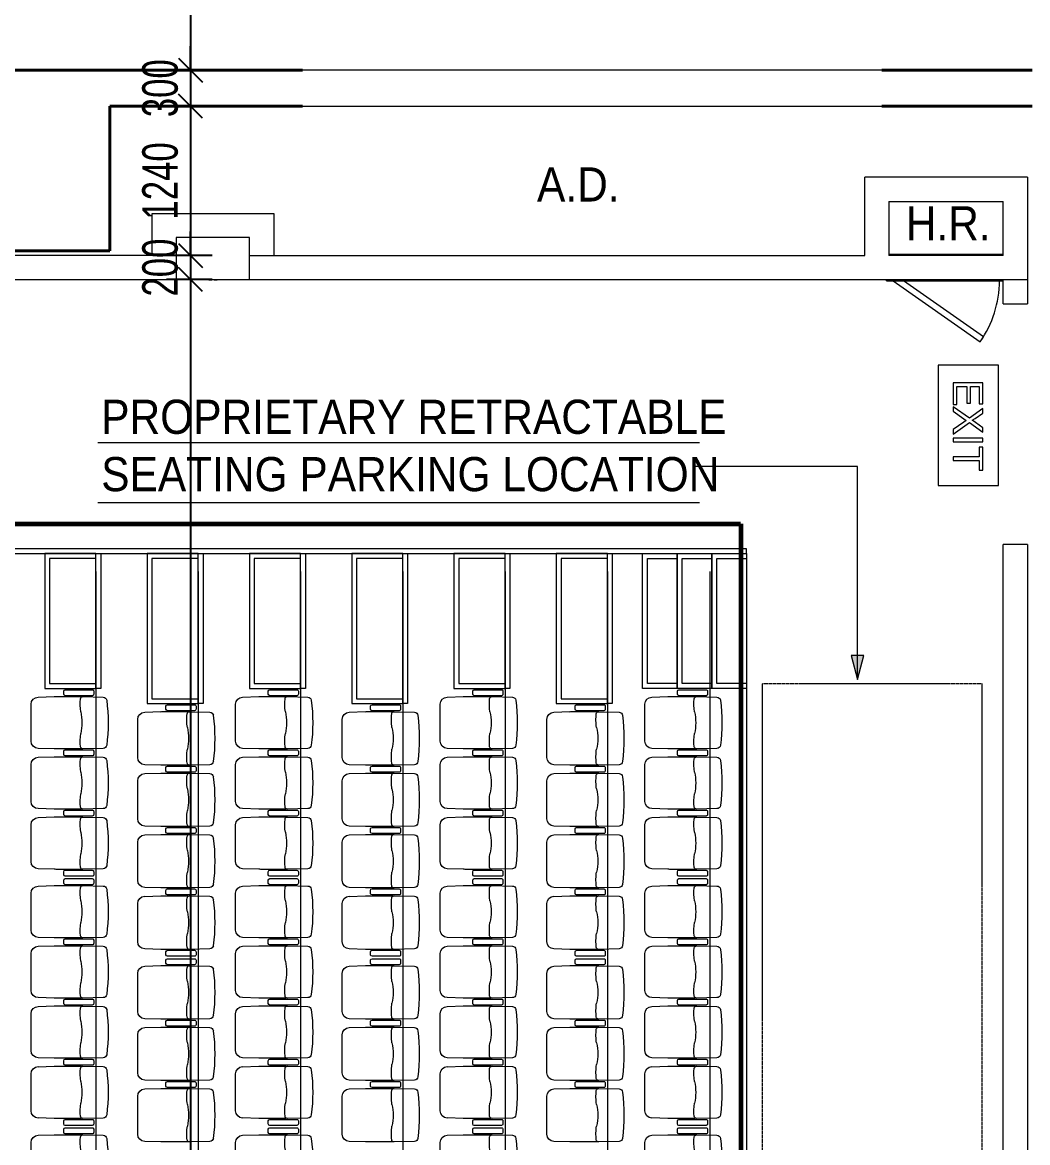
# Model space of a CAD drawing. Header units: millimetres. Extents: x 10569 to 232243, y -25347 to 80743.
# Drawn here: x 66799 to 75151, y 22699 to 32004 of the extents above; entities that cross this region are included whole.
import ezdxf

# ---------------------------------------------------------------- set-up
doc = ezdxf.new("R2010")
doc.units = ezdxf.units.MM
doc.linetypes.add('Dash', pattern=[6, 3, -3])
doc.linetypes.add('Hidden', pattern=[7.14375, 4.7625, -2.38125])
for name, color, linetype, lineweight in [('A-ANNO-DIMS', 211, 'Continuous', 5), ('A-DETL', 90, 'Continuous', 9), ('A-DETL-HDLN', 90, 'Hidden', 9), ('A-DOOR', 31, 'Continuous', 20), ('A-GENM', 13, 'Continuous', 20), ('A-WALL', 113, 'Continuous', 20), ('G-ANNO-TEXT', 231, 'Continuous', 5), ('I-FURN', 30, 'Continuous', 20), ('P001', 131, 'Continuous', 9), ('P003', 231, 'Continuous', 9), ('P004', 41, 'Continuous', 9), ('P007', 191, 'Continuous', 9), ('P907', 195, 'Continuous', 9), ('P911', 155, 'Continuous', 9), ('P912', 205, 'Continuous', 9), ('S-COLS', 52, 'Continuous', 20), ('SEATING OPTION A PLAN_20181105_dwg _2_', 8, 'Continuous', 9)]:
    doc.layers.add(name, color=color, linetype=linetype, lineweight=lineweight)
doc.styles.add('Arial_2', font='arial.ttf', dxfattribs={"width": 0.7, "height": 295.05988})
doc.styles.add('Swis721 BT_6', font='swiss.ttf', dxfattribs={"width": 0.89, "height": 283.821263})
doc.dimstyles.new('Linear_-_1_5mm_Arial', dxfattribs={"dimscale": 304.8, "dimtxt": 300, "dimasz": 0.656168, "dimexe": 0.656168, "dimexo": 0.0625, "dimgap": 0.328084, "dimtad": 1, "dimdec": 0, "dimzin": 0, "dimdsep": 46, "dimtxsty": 'Arial_2', "dimblk1": 'OBLIQUE', "dimblk2": 'OBLIQUE', "dimsah": 1, "dimcen": 0.09, "dimadec": 0, "dimazin": 0, "dimtfac": 1, "dimtdec": 4, "dimtix": 1, "dimtmove": 0, "dimatfit": 3, "dimfxl": 0.656168, "dimfxlon": 1, "dimtvp": 1, "dimtolj": 1, "dimtzin": 0, "dimarcsym": 2})

# ---------------------------------------------------------------- blocks, each defined once
blk = doc.blocks.new('SEATING OPTION A PLAN_20181105_dwg_Hr_ch_CS-01_hiji-19088041-TENDER DRAFT G_F')
at = {"layer": 'P003', "color": 253}
for p, q in [((-268, 13), (-268, -13)), ((-30, 25), (-256, 25)), ((-18, -13), (-18, 13)), ((-256, -25), (-30, -25))]:
    blk.add_line(p, q, dxfattribs=at)
for centre, start, end in [((-256, 13), 90, 180), ((-30, 13), 360, 90), ((-256, -13), 180, 270), ((-30, -13), 270, 0)]:
    blk.add_arc(centre, 12, start, end, dxfattribs=at)
blk = doc.blocks.new('SEATING OPTION A PLAN_20181105_dwg_Hr_ch_CS-01_500-19088042-TENDER DRAFT G_F')
at = {"layer": 'P001', "color": 253}
for p, q in [((-347.2, 217.3), (-480.8, 213.2)), ((-128.9, 217.5), (-330.8, 217.5)), ((60.3, 213.5), (-108.3, 217.1)), ((-539, 153.3), (-539, -153.3)), ((-480.8, -213.2), (-347.2, -217.3)), ((-330.8, -217.5), (-128.9, -217.5)), ((-108.3, -217.1), (60.3, -213.5))]:
    blk.add_line(p, q, dxfattribs=at)
for centre, radius, start, end in [((-479, 153.3), 60, 91.71836, 180), ((-330.8, -332.5), 550, 90, 91.71836), ((277.8, 153.8), 408.9, 173.59687, 188.96921), ((-128.9, 177.5), 40, 71.95005, 90), ((-108.7, 197.1), 20, 88.7726, 173.59687), ((59.7, 183.5), 30, 7.05488, 88.7726), ((-1423, 0), 1524, 352.94512, 7.05488), ((-526.1, 0), 410, 347.31962, 12.68038), ((277.8, -153.8), 408.9, 171.03079, 186.40313), ((-479, -153.3), 60, 180, 268.28164), ((-330.8, 332.5), 550, 268.28164, 270), ((-128.9, -177.5), 40, 270, 288.04995), ((-108.7, -197.1), 20, 186.40313, 271.2274), ((59.7, -183.5), 30, 271.2274, 352.94512)]:
    blk.add_arc(centre, radius, start, end, dxfattribs=at)
blk = doc.blocks.new('SEATING OPTION A PLAN_20181105_dwg_B$3A57D8191-19088043-TENDER DRAFT G_F')
at = {"layer": 'P001', "color": 253}
for p, q in [((-311.2, 222.3), (-444.8, 218.2)), ((-92.9, 222.5), (-294.8, 222.5)), ((96.3, 218.5), (-72.3, 222.1)), ((-503, 158.3), (-503, -158.3)), ((-444.8, -218.2), (-311.2, -222.3)), ((-294.8, -222.5), (-92.9, -222.5)), ((-72.3, -222.1), (96.3, -218.5))]:
    blk.add_line(p, q, dxfattribs=at)
for centre, radius, start, end in [((-443, 158.3), 60, 91.71836, 180), ((-294.8, -327.5), 550, 90, 91.71836), ((351.8, 156.7), 447, 173.87577, 188.57816), ((-92.9, 182.5), 40, 71.95005, 90), ((-72.7, 202.1), 20, 88.7726, 173.59687), ((95.7, 188.5), 30, 7.05488, 88.7726), ((-1469.2, 0), 1606.2, 353.12822, 6.87178), ((-490.1, 0), 410, 347.31962, 12.68038), ((351.8, -156.7), 447, 171.42184, 186.12423), ((-443, -158.3), 60, 180, 268.28164), ((-294.8, 327.5), 550, 268.28164, 270), ((-92.9, -182.5), 40, 270, 288.04995), ((-72.7, -202.1), 20, 186.40313, 271.2274), ((95.7, -188.5), 30, 271.2274, 352.94512)]:
    blk.add_arc(centre, radius, start, end, dxfattribs=at)
blk = doc.blocks.new('SEATING OPTION A PLAN_20181105_dwg _2_-19088040-TENDER DRAFT G_F')
at = {"layer": 'P004', "color": 253, "flags": 128}
for points in [[(8218.4, 36759.4), (7793.4, 36759.4), (7793.4, 35639.4), (8218.4, 35639.4)], [(9068.4, 36759.4), (8643.4, 36759.4), (8643.4, 35514.4), (9068.4, 35514.4)], [(9918.4, 36759.4), (9493.4, 36759.4), (9493.4, 35639.4), (9918.4, 35639.4)], [(10768.4, 36759.4), (10343.4, 36759.4), (10343.4, 35514.4), (10768.4, 35514.4)], [(11618.4, 36759.4), (11193.4, 36759.4), (11193.4, 35639.4), (11618.4, 35639.4)], [(12468.4, 36759.4), (12043.4, 36759.4), (12043.4, 35514.4), (12468.4, 35514.4)], [(13048.4, 35639.4), (12760.4, 35639.4), (12760.4, 36759.4), (13048.4, 36759.4)], [(13336.4, 35639.4), (13048.4, 35639.4), (13048.4, 36759.4), (13336.4, 36759.4)], [(13624.4, 35639.4), (13336.4, 35639.4), (13336.4, 36759.4), (13624.4, 36759.4)]]:
    blk.add_lwpolyline(points, close=True, dxfattribs=at)
at = {"layer": 'P007', "color": 253}
blk.add_line((-1131.6, 36759.4), (13624.4, 36759.4), dxfattribs=at)
at = {"layer": 'P007', "color": 253, "flags": 128}
blk.add_lwpolyline([(13624.4, 36612.4), (13624.4, 20882.4), (-1131.6, 20882.4), (-1131.6, 36612.4)], dxfattribs=at)
at = {"layer": 'P907', "color": 253}
for p, q in [((8218.4, 36612.4), (8218.4, 20882.4)), ((9068.4, 36612.4), (9068.4, 20882.4)), ((9918.4, 36612.4), (9918.4, 20882.4)), ((10768.4, 36612.4), (10768.4, 20882.4)), ((11618.4, 36612.4), (11618.4, 20882.4)), ((12468.4, 36612.4), (12468.4, 20882.4)), ((13318.4, 36612.4), (13318.4, 20882.4))]:
    blk.add_line(p, q, dxfattribs=at)
at = {"layer": 'P911', "color": 253, "flags": 128}
for points in [[(8218.4, 36759.4), (8258.4, 36759.4), (8258.4, 35639.4), (8218.4, 35639.4)], [(9068.4, 36759.4), (9108.4, 36759.4), (9108.4, 35514.4), (9068.4, 35514.4)], [(9918.4, 36759.4), (9958.4, 36759.4), (9958.4, 35639.4), (9918.4, 35639.4)], [(10768.4, 36759.4), (10808.4, 36759.4), (10808.4, 35514.4), (10768.4, 35514.4)], [(11618.4, 36759.4), (11658.4, 36759.4), (11658.4, 35639.4), (11618.4, 35639.4)], [(12468.4, 36759.4), (12508.4, 36759.4), (12508.4, 35514.4), (12468.4, 35514.4)], [(8218.4, 36719.4), (7833.4, 36719.4), (7833.4, 35679.4), (8218.4, 35679.4)], [(9068.4, 36719.4), (8683.4, 36719.4), (8683.4, 35554.4), (9068.4, 35554.4)], [(9918.4, 36719.4), (9533.4, 36719.4), (9533.4, 35679.4), (9918.4, 35679.4)], [(10768.4, 36719.4), (10383.4, 36719.4), (10383.4, 35554.4), (10768.4, 35554.4)], [(11618.4, 36719.4), (11233.4, 36719.4), (11233.4, 35679.4), (11618.4, 35679.4)], [(12468.4, 36719.4), (12083.4, 36719.4), (12083.4, 35554.4), (12468.4, 35554.4)], [(13048.4, 35679.4), (12800.4, 35679.4), (12800.4, 36719.4), (13048.4, 36719.4)], [(13336.4, 35679.4), (13088.4, 35679.4), (13088.4, 36719.4), (13336.4, 36719.4)], [(13624.4, 35679.4), (13376.4, 35679.4), (13376.4, 36719.4), (13624.4, 36719.4)]]:
    blk.add_lwpolyline(points, close=True, dxfattribs=at)
at = {"layer": 'P912', "color": 253, "flags": 128}
blk.add_lwpolyline([(-1131.6, 36759.4), (13624.4, 36759.4), (13624.4, 36799.4), (-1131.6, 36799.4)], close=True, dxfattribs=at)
at = {"extrusion": (0, 0, -1), "zscale": -1, "rotation": 180}
for name, p in [('SEATING OPTION A PLAN_20181105_dwg_Hr_ch_CS-01_500-19088042-TENDER DRAFT G_F', (-8218.4, 35354.4)), ('SEATING OPTION A PLAN_20181105_dwg_Hr_ch_CS-01_hiji-19088041-TENDER DRAFT G_F', (-8218.4, 35604.4)), ('SEATING OPTION A PLAN_20181105_dwg_Hr_ch_CS-01_500-19088042-TENDER DRAFT G_F', (-9918.4, 35354.4)), ('SEATING OPTION A PLAN_20181105_dwg_Hr_ch_CS-01_hiji-19088041-TENDER DRAFT G_F', (-9918.4, 35604.4)), ('SEATING OPTION A PLAN_20181105_dwg_Hr_ch_CS-01_500-19088042-TENDER DRAFT G_F', (-11618.4, 35354.4)), ('SEATING OPTION A PLAN_20181105_dwg_Hr_ch_CS-01_hiji-19088041-TENDER DRAFT G_F', (-11618.4, 35604.4)), ('SEATING OPTION A PLAN_20181105_dwg_Hr_ch_CS-01_500-19088042-TENDER DRAFT G_F', (-13318.4, 35354.4)), ('SEATING OPTION A PLAN_20181105_dwg_Hr_ch_CS-01_hiji-19088041-TENDER DRAFT G_F', (-13318.4, 35604.4)), ('SEATING OPTION A PLAN_20181105_dwg_Hr_ch_CS-01_hiji-19088041-TENDER DRAFT G_F', (-9068.4, 35479.4)), ('SEATING OPTION A PLAN_20181105_dwg_Hr_ch_CS-01_hiji-19088041-TENDER DRAFT G_F', (-10768.4, 35479.4)), ('SEATING OPTION A PLAN_20181105_dwg_Hr_ch_CS-01_hiji-19088041-TENDER DRAFT G_F', (-12468.4, 35479.4)), ('SEATING OPTION A PLAN_20181105_dwg_B$3A57D8191-19088043-TENDER DRAFT G_F', (-9068.4, 35224.4)), ('SEATING OPTION A PLAN_20181105_dwg_B$3A57D8191-19088043-TENDER DRAFT G_F', (-10768.4, 35224.4)), ('SEATING OPTION A PLAN_20181105_dwg_B$3A57D8191-19088043-TENDER DRAFT G_F', (-12468.4, 35224.4)), ('SEATING OPTION A PLAN_20181105_dwg_Hr_ch_CS-01_hiji-19088041-TENDER DRAFT G_F', (-8218.4, 35104.4)), ('SEATING OPTION A PLAN_20181105_dwg_Hr_ch_CS-01_hiji-19088041-TENDER DRAFT G_F', (-9918.4, 35104.4)), ('SEATING OPTION A PLAN_20181105_dwg_Hr_ch_CS-01_hiji-19088041-TENDER DRAFT G_F', (-11618.4, 35104.4)), ('SEATING OPTION A PLAN_20181105_dwg_Hr_ch_CS-01_hiji-19088041-TENDER DRAFT G_F', (-13318.4, 35104.4)), ('SEATING OPTION A PLAN_20181105_dwg_Hr_ch_CS-01_500-19088042-TENDER DRAFT G_F', (-8218.4, 34854.4)), ('SEATING OPTION A PLAN_20181105_dwg_Hr_ch_CS-01_hiji-19088041-TENDER DRAFT G_F', (-9068.4, 34969.4)), ('SEATING OPTION A PLAN_20181105_dwg_Hr_ch_CS-01_500-19088042-TENDER DRAFT G_F', (-9918.4, 34854.4)), ('SEATING OPTION A PLAN_20181105_dwg_Hr_ch_CS-01_hiji-19088041-TENDER DRAFT G_F', (-10768.4, 34969.4)), ('SEATING OPTION A PLAN_20181105_dwg_Hr_ch_CS-01_500-19088042-TENDER DRAFT G_F', (-11618.4, 34854.4)), ('SEATING OPTION A PLAN_20181105_dwg_Hr_ch_CS-01_hiji-19088041-TENDER DRAFT G_F', (-12468.4, 34969.4)), ('SEATING OPTION A PLAN_20181105_dwg_Hr_ch_CS-01_500-19088042-TENDER DRAFT G_F', (-13318.4, 34854.4)), ('SEATING OPTION A PLAN_20181105_dwg_B$3A57D8191-19088043-TENDER DRAFT G_F', (-9068.4, 34714.4)), ('SEATING OPTION A PLAN_20181105_dwg_B$3A57D8191-19088043-TENDER DRAFT G_F', (-10768.4, 34714.4)), ('SEATING OPTION A PLAN_20181105_dwg_B$3A57D8191-19088043-TENDER DRAFT G_F', (-12468.4, 34714.4)), ('SEATING OPTION A PLAN_20181105_dwg_Hr_ch_CS-01_hiji-19088041-TENDER DRAFT G_F', (-8218.4, 34604.4)), ('SEATING OPTION A PLAN_20181105_dwg_Hr_ch_CS-01_hiji-19088041-TENDER DRAFT G_F', (-9918.4, 34604.4)), ('SEATING OPTION A PLAN_20181105_dwg_Hr_ch_CS-01_hiji-19088041-TENDER DRAFT G_F', (-11618.4, 34604.4)), ('SEATING OPTION A PLAN_20181105_dwg_Hr_ch_CS-01_hiji-19088041-TENDER DRAFT G_F', (-13318.4, 34604.4)), ('SEATING OPTION A PLAN_20181105_dwg_Hr_ch_CS-01_500-19088042-TENDER DRAFT G_F', (-8218.4, 34354.4)), ('SEATING OPTION A PLAN_20181105_dwg_Hr_ch_CS-01_500-19088042-TENDER DRAFT G_F', (-9918.4, 34354.4)), ('SEATING OPTION A PLAN_20181105_dwg_Hr_ch_CS-01_500-19088042-TENDER DRAFT G_F', (-11618.4, 34354.4)), ('SEATING OPTION A PLAN_20181105_dwg_Hr_ch_CS-01_500-19088042-TENDER DRAFT G_F', (-13318.4, 34354.4)), ('SEATING OPTION A PLAN_20181105_dwg_Hr_ch_CS-01_hiji-19088041-TENDER DRAFT G_F', (-9068.4, 34459.4)), ('SEATING OPTION A PLAN_20181105_dwg_Hr_ch_CS-01_hiji-19088041-TENDER DRAFT G_F', (-10768.4, 34459.4)), ('SEATING OPTION A PLAN_20181105_dwg_Hr_ch_CS-01_hiji-19088041-TENDER DRAFT G_F', (-12468.4, 34459.4)), ('SEATING OPTION A PLAN_20181105_dwg_B$3A57D8191-19088043-TENDER DRAFT G_F', (-9068.4, 34204.4)), ('SEATING OPTION A PLAN_20181105_dwg_B$3A57D8191-19088043-TENDER DRAFT G_F', (-10768.4, 34204.4)), ('SEATING OPTION A PLAN_20181105_dwg_B$3A57D8191-19088043-TENDER DRAFT G_F', (-12468.4, 34204.4)), ('SEATING OPTION A PLAN_20181105_dwg_Hr_ch_CS-01_hiji-19088041-TENDER DRAFT G_F', (-8218.4, 34104.4)), ('SEATING OPTION A PLAN_20181105_dwg_Hr_ch_CS-01_hiji-19088041-TENDER DRAFT G_F', (-8218.4, 34034.4)), ('SEATING OPTION A PLAN_20181105_dwg_Hr_ch_CS-01_hiji-19088041-TENDER DRAFT G_F', (-9918.4, 34104.4)), ('SEATING OPTION A PLAN_20181105_dwg_Hr_ch_CS-01_hiji-19088041-TENDER DRAFT G_F', (-9918.4, 34034.4)), ('SEATING OPTION A PLAN_20181105_dwg_Hr_ch_CS-01_hiji-19088041-TENDER DRAFT G_F', (-11618.4, 34104.4)), ('SEATING OPTION A PLAN_20181105_dwg_Hr_ch_CS-01_hiji-19088041-TENDER DRAFT G_F', (-11618.4, 34034.4)), ('SEATING OPTION A PLAN_20181105_dwg_Hr_ch_CS-01_hiji-19088041-TENDER DRAFT G_F', (-13318.4, 34104.4)), ('SEATING OPTION A PLAN_20181105_dwg_Hr_ch_CS-01_hiji-19088041-TENDER DRAFT G_F', (-13318.4, 34034.4)), ('SEATING OPTION A PLAN_20181105_dwg_Hr_ch_CS-01_500-19088042-TENDER DRAFT G_F', (-8218.4, 33784.4)), ('SEATING OPTION A PLAN_20181105_dwg_Hr_ch_CS-01_hiji-19088041-TENDER DRAFT G_F', (-9068.4, 33949.4)), ('SEATING OPTION A PLAN_20181105_dwg_Hr_ch_CS-01_500-19088042-TENDER DRAFT G_F', (-9918.4, 33784.4)), ('SEATING OPTION A PLAN_20181105_dwg_Hr_ch_CS-01_hiji-19088041-TENDER DRAFT G_F', (-10768.4, 33949.4)), ('SEATING OPTION A PLAN_20181105_dwg_Hr_ch_CS-01_500-19088042-TENDER DRAFT G_F', (-11618.4, 33784.4)), ('SEATING OPTION A PLAN_20181105_dwg_Hr_ch_CS-01_hiji-19088041-TENDER DRAFT G_F', (-12468.4, 33949.4)), ('SEATING OPTION A PLAN_20181105_dwg_Hr_ch_CS-01_500-19088042-TENDER DRAFT G_F', (-13318.4, 33784.4)), ('SEATING OPTION A PLAN_20181105_dwg_B$3A57D8191-19088043-TENDER DRAFT G_F', (-9068.4, 33694.4)), ('SEATING OPTION A PLAN_20181105_dwg_B$3A57D8191-19088043-TENDER DRAFT G_F', (-10768.4, 33694.4)), ('SEATING OPTION A PLAN_20181105_dwg_B$3A57D8191-19088043-TENDER DRAFT G_F', (-12468.4, 33694.4)), ('SEATING OPTION A PLAN_20181105_dwg_Hr_ch_CS-01_500-19088042-TENDER DRAFT G_F', (-8218.4, 33284.4)), ('SEATING OPTION A PLAN_20181105_dwg_Hr_ch_CS-01_hiji-19088041-TENDER DRAFT G_F', (-8218.4, 33534.4)), ('SEATING OPTION A PLAN_20181105_dwg_Hr_ch_CS-01_500-19088042-TENDER DRAFT G_F', (-9918.4, 33284.4)), ('SEATING OPTION A PLAN_20181105_dwg_Hr_ch_CS-01_hiji-19088041-TENDER DRAFT G_F', (-9918.4, 33534.4)), ('SEATING OPTION A PLAN_20181105_dwg_Hr_ch_CS-01_500-19088042-TENDER DRAFT G_F', (-11618.4, 33284.4)), ('SEATING OPTION A PLAN_20181105_dwg_Hr_ch_CS-01_hiji-19088041-TENDER DRAFT G_F', (-11618.4, 33534.4)), ('SEATING OPTION A PLAN_20181105_dwg_Hr_ch_CS-01_500-19088042-TENDER DRAFT G_F', (-13318.4, 33284.4)), ('SEATING OPTION A PLAN_20181105_dwg_Hr_ch_CS-01_hiji-19088041-TENDER DRAFT G_F', (-13318.4, 33534.4)), ('SEATING OPTION A PLAN_20181105_dwg_Hr_ch_CS-01_hiji-19088041-TENDER DRAFT G_F', (-9068.4, 33439.4)), ('SEATING OPTION A PLAN_20181105_dwg_Hr_ch_CS-01_hiji-19088041-TENDER DRAFT G_F', (-10768.4, 33439.4)), ('SEATING OPTION A PLAN_20181105_dwg_Hr_ch_CS-01_hiji-19088041-TENDER DRAFT G_F', (-12468.4, 33439.4)), ('SEATING OPTION A PLAN_20181105_dwg_B$3A57D8191-19088043-TENDER DRAFT G_F', (-9068.4, 33114.4)), ('SEATING OPTION A PLAN_20181105_dwg_Hr_ch_CS-01_hiji-19088041-TENDER DRAFT G_F', (-9068.4, 33369.4)), ('SEATING OPTION A PLAN_20181105_dwg_B$3A57D8191-19088043-TENDER DRAFT G_F', (-10768.4, 33114.4)), ('SEATING OPTION A PLAN_20181105_dwg_Hr_ch_CS-01_hiji-19088041-TENDER DRAFT G_F', (-10768.4, 33369.4)), ('SEATING OPTION A PLAN_20181105_dwg_B$3A57D8191-19088043-TENDER DRAFT G_F', (-12468.4, 33114.4)), ('SEATING OPTION A PLAN_20181105_dwg_Hr_ch_CS-01_hiji-19088041-TENDER DRAFT G_F', (-12468.4, 33369.4)), ('SEATING OPTION A PLAN_20181105_dwg_Hr_ch_CS-01_hiji-19088041-TENDER DRAFT G_F', (-8218.4, 33034.4)), ('SEATING OPTION A PLAN_20181105_dwg_Hr_ch_CS-01_hiji-19088041-TENDER DRAFT G_F', (-9918.4, 33034.4)), ('SEATING OPTION A PLAN_20181105_dwg_Hr_ch_CS-01_hiji-19088041-TENDER DRAFT G_F', (-11618.4, 33034.4)), ('SEATING OPTION A PLAN_20181105_dwg_Hr_ch_CS-01_hiji-19088041-TENDER DRAFT G_F', (-13318.4, 33034.4)), ('SEATING OPTION A PLAN_20181105_dwg_Hr_ch_CS-01_500-19088042-TENDER DRAFT G_F', (-8218.4, 32784.4)), ('SEATING OPTION A PLAN_20181105_dwg_Hr_ch_CS-01_500-19088042-TENDER DRAFT G_F', (-9918.4, 32784.4)), ('SEATING OPTION A PLAN_20181105_dwg_Hr_ch_CS-01_500-19088042-TENDER DRAFT G_F', (-11618.4, 32784.4)), ('SEATING OPTION A PLAN_20181105_dwg_Hr_ch_CS-01_500-19088042-TENDER DRAFT G_F', (-13318.4, 32784.4)), ('SEATING OPTION A PLAN_20181105_dwg_Hr_ch_CS-01_hiji-19088041-TENDER DRAFT G_F', (-9068.4, 32859.4)), ('SEATING OPTION A PLAN_20181105_dwg_Hr_ch_CS-01_hiji-19088041-TENDER DRAFT G_F', (-10768.4, 32859.4)), ('SEATING OPTION A PLAN_20181105_dwg_Hr_ch_CS-01_hiji-19088041-TENDER DRAFT G_F', (-12468.4, 32859.4)), ('SEATING OPTION A PLAN_20181105_dwg_B$3A57D8191-19088043-TENDER DRAFT G_F', (-9068.4, 32604.4)), ('SEATING OPTION A PLAN_20181105_dwg_B$3A57D8191-19088043-TENDER DRAFT G_F', (-10768.4, 32604.4)), ('SEATING OPTION A PLAN_20181105_dwg_B$3A57D8191-19088043-TENDER DRAFT G_F', (-12468.4, 32604.4)), ('SEATING OPTION A PLAN_20181105_dwg_Hr_ch_CS-01_500-19088042-TENDER DRAFT G_F', (-8218.4, 32284.4)), ('SEATING OPTION A PLAN_20181105_dwg_Hr_ch_CS-01_hiji-19088041-TENDER DRAFT G_F', (-8218.4, 32534.4)), ('SEATING OPTION A PLAN_20181105_dwg_Hr_ch_CS-01_500-19088042-TENDER DRAFT G_F', (-9918.4, 32284.4)), ('SEATING OPTION A PLAN_20181105_dwg_Hr_ch_CS-01_hiji-19088041-TENDER DRAFT G_F', (-9918.4, 32534.4)), ('SEATING OPTION A PLAN_20181105_dwg_Hr_ch_CS-01_500-19088042-TENDER DRAFT G_F', (-11618.4, 32284.4)), ('SEATING OPTION A PLAN_20181105_dwg_Hr_ch_CS-01_hiji-19088041-TENDER DRAFT G_F', (-11618.4, 32534.4)), ('SEATING OPTION A PLAN_20181105_dwg_Hr_ch_CS-01_500-19088042-TENDER DRAFT G_F', (-13318.4, 32284.4)), ('SEATING OPTION A PLAN_20181105_dwg_Hr_ch_CS-01_hiji-19088041-TENDER DRAFT G_F', (-13318.4, 32534.4)), ('SEATING OPTION A PLAN_20181105_dwg_B$3A57D8191-19088043-TENDER DRAFT G_F', (-9068.4, 32094.4)), ('SEATING OPTION A PLAN_20181105_dwg_Hr_ch_CS-01_hiji-19088041-TENDER DRAFT G_F', (-9068.4, 32349.4)), ('SEATING OPTION A PLAN_20181105_dwg_B$3A57D8191-19088043-TENDER DRAFT G_F', (-10768.4, 32094.4)), ('SEATING OPTION A PLAN_20181105_dwg_Hr_ch_CS-01_hiji-19088041-TENDER DRAFT G_F', (-10768.4, 32349.4)), ('SEATING OPTION A PLAN_20181105_dwg_B$3A57D8191-19088043-TENDER DRAFT G_F', (-12468.4, 32094.4)), ('SEATING OPTION A PLAN_20181105_dwg_Hr_ch_CS-01_hiji-19088041-TENDER DRAFT G_F', (-12468.4, 32349.4)), ('SEATING OPTION A PLAN_20181105_dwg_Hr_ch_CS-01_hiji-19088041-TENDER DRAFT G_F', (-8218.4, 32034.4)), ('SEATING OPTION A PLAN_20181105_dwg_Hr_ch_CS-01_hiji-19088041-TENDER DRAFT G_F', (-9918.4, 32034.4)), ('SEATING OPTION A PLAN_20181105_dwg_Hr_ch_CS-01_hiji-19088041-TENDER DRAFT G_F', (-11618.4, 32034.4)), ('SEATING OPTION A PLAN_20181105_dwg_Hr_ch_CS-01_hiji-19088041-TENDER DRAFT G_F', (-13318.4, 32034.4)), ('SEATING OPTION A PLAN_20181105_dwg_Hr_ch_CS-01_500-19088042-TENDER DRAFT G_F', (-8218.4, 31714.4)), ('SEATING OPTION A PLAN_20181105_dwg_Hr_ch_CS-01_hiji-19088041-TENDER DRAFT G_F', (-8218.4, 31964.4)), ('SEATING OPTION A PLAN_20181105_dwg_Hr_ch_CS-01_500-19088042-TENDER DRAFT G_F', (-9918.4, 31714.4)), ('SEATING OPTION A PLAN_20181105_dwg_Hr_ch_CS-01_hiji-19088041-TENDER DRAFT G_F', (-9918.4, 31964.4)), ('SEATING OPTION A PLAN_20181105_dwg_Hr_ch_CS-01_500-19088042-TENDER DRAFT G_F', (-11618.4, 31714.4)), ('SEATING OPTION A PLAN_20181105_dwg_Hr_ch_CS-01_hiji-19088041-TENDER DRAFT G_F', (-11618.4, 31964.4)), ('SEATING OPTION A PLAN_20181105_dwg_Hr_ch_CS-01_500-19088042-TENDER DRAFT G_F', (-13318.4, 31714.4)), ('SEATING OPTION A PLAN_20181105_dwg_Hr_ch_CS-01_hiji-19088041-TENDER DRAFT G_F', (-13318.4, 31964.4))]:
    blk.add_blockref(name, p, dxfattribs=at)
blk = doc.blocks.new('DLN-Access Panel__AP13_ - _AP13_ 900 x 1100 _WH_-16310694-TENDER DRAFT G_F')
at = {"layer": 'A-DOOR', "lineweight": 15}
for p, q in [((480, 110), (-470, 110)), ((-490, -110), (-490, -100)), ((-490, -110), (480, -110)), ((-435.7, -110), (287.2, -616.2)), ((315.9, -575.3), (-348.5, -110)), ((287.2, -616.2), (315.9, -575.3))]:
    blk.add_line(p, q, dxfattribs=at)
blk.add_arc((-450, -100), 900, 325, 359.35956, dxfattribs=at)
blk = doc.blocks.new('DLN_EXIT Sign Board - DLN_EXIT Sign Board-5973881-TENDER DRAFT G_F')
at = {"layer": 'A-GENM'}
for p, q in [((500, 250), (-500, 250)), ((-500, 250), (-500, -250)), ((500, -250), (500, 250)), ((-176.9, 121.2), (-353.8, 121.2)), ((-353.8, 121.2), (-353.8, -125)), ((-176.9, 90.4), (-176.9, 121.2)), ((-101.6, 121.2), (-138.5, 121.2)), ((-138.5, 121.2), (-59, 9.1)), ((-56.8, 58.1), (-101.6, 121.2)), ((20.3, 121.2), (-24, 58.5)), ((-21.8, 8.8), (57.7, 121.2)), ((57.7, 121.2), (20.3, 121.2)), ((138.5, 121.2), (107.7, 121.2)), ((107.7, 121.2), (107.7, -125)), ((138.5, -125), (138.5, 121.2)), ((373.1, 121.2), (180.8, 121.2)), ((180.8, 121.2), (180.8, 90.4)), ((373.1, 90.4), (373.1, 121.2)), ((-323.1, 17.3), (-323.1, 90.4)), ((-323.1, 90.4), (-176.9, 90.4)), ((-184.6, 17.3), (-323.1, 17.3)), ((-184.6, -13.5), (-184.6, 17.3)), ((-59, 9.1), (-153.8, -125)), ((-41.7, 33.5), (-56.8, 58.1)), ((-24, 58.5), (-41.7, 33.5)), ((73.1, -125), (-21.8, 8.8)), ((180.8, 90.4), (261.5, 90.4)), ((261.5, 90.4), (261.5, -125)), ((292.3, -125), (292.3, 90.4)), ((292.3, 90.4), (373.1, 90.4)), ((-323.1, -94.2), (-323.1, -13.5)), ((-323.1, -13.5), (-184.6, -13.5)), ((-116.4, -125), (-54.7, -37.6)), ((-54.7, -37.6), (-40.2, -17.3)), ((-40.2, -17.3), (-27, -35.8)), ((-27, -35.8), (36.2, -125)), ((-353.8, -125), (-173.1, -125)), ((-173.1, -94.2), (-323.1, -94.2)), ((-173.1, -125), (-173.1, -94.2)), ((-153.8, -125), (-116.4, -125)), ((36.2, -125), (73.1, -125)), ((107.7, -125), (138.5, -125)), ((261.5, -125), (292.3, -125)), ((-500, -250), (500, -250))]:
    blk.add_line(p, q, dxfattribs=at)
blk = doc.blocks.new('DLN_Production Lighting PLB - DLN_Production Lighting PLB-11812519-TENDER DRAFT G_F')
at = {"layer": 'I-FURN', "lineweight": 9}
for p, q in [((305, 350), (-305, 350)), ((-305, 350), (-305, 0)), ((-35, 355), (-10, 355)), ((-35, 350), (-35, 355)), ((-10, 355), (-10, 350)), ((10, 355), (35, 355)), ((10, 355), (10, 350)), ((35, 350), (35, 355)), ((305, 0), (305, 350)), ((-305, 0), (305, 0))]:
    blk.add_line(p, q, dxfattribs=at)
blk = doc.blocks.new('_Oblique')
at = {"color": 0, "linetype": 'ByBlock', "lineweight": -2}
blk.add_line((-0.5, -0.5), (0.5, 0.5), dxfattribs=at)
blk = doc.blocks.new('DIMBLOCK175-TENDER DRAFT G_F')
at = {"layer": 'A-ANNO-DIMS', "color": 0, "lineweight": -2, "transparency": 16777216}
for p, q in [((68375.8, 37307.5), (67994.9, 37307.5)), ((68194.9, 37307.5), (68194.9, 31607.5)), ((68375.8, 31607.5), (67994.9, 31607.5))]:
    blk.add_line(p, q, dxfattribs=at)
at = {"layer": 'Defpoints', "color": 0, "transparency": 16777216}
for p in [(68394.9, 37307.5), (68194.9, 31607.5), (68394.9, 31607.5)]:
    blk.add_point(p, dxfattribs=at)
at = {"layer": 'A-ANNO-DIMS', "color": 0, "lineweight": -2, "transparency": 16777216, "xscale": 200, "yscale": 200, "zscale": 200}
for p, rotation in [((68194.9, 37307.5), 90), ((68194.9, 31607.5), 270)]:
    blk.add_blockref('_Oblique', p, dxfattribs=dict(at, rotation=rotation))
at = {"layer": 'A-ANNO-DIMS', "color": 0, "transparency": 16777216, "insert": (67944.2, 34457.5), "char_height": 295.06, "width": 753.231, "attachment_point": 5, "rotation": 90, "style": 'Arial_2'}
blk.add_mtext('\\A1;5700', dxfattribs=at)
blk = doc.blocks.new('DIMBLOCK176-TENDER DRAFT G_F')
at = {"layer": 'A-ANNO-DIMS', "color": 0, "lineweight": -2, "transparency": 16777216}
for p, q in [((68194.9, 31607.5), (68194.9, 31807.5)), ((68375.8, 31607.5), (67994.9, 31607.5)), ((68194.9, 31607.5), (68194.9, 31307.5)), ((68375.8, 31307.5), (67994.9, 31307.5)), ((68194.9, 31307.5), (68194.9, 31107.5))]:
    blk.add_line(p, q, dxfattribs=at)
at = {"layer": 'Defpoints', "color": 0, "transparency": 16777216}
for p in [(68394.9, 31607.5), (68194.9, 31307.5), (68394.9, 31307.5)]:
    blk.add_point(p, dxfattribs=at)
at = {"layer": 'A-ANNO-DIMS', "color": 0, "lineweight": -2, "transparency": 16777216, "xscale": 200, "yscale": 200, "zscale": 200}
for p, rotation in [((68194.9, 31607.5), 270), ((68194.9, 31307.5), 90)]:
    blk.add_blockref('_Oblique', p, dxfattribs=dict(at, rotation=rotation))
at = {"layer": 'A-ANNO-DIMS', "color": 0, "transparency": 16777216, "insert": (67944.1, 31457.5), "char_height": 295.06, "width": 564.923, "attachment_point": 5, "rotation": 90, "style": 'Arial_2'}
blk.add_mtext('\\A1;300', dxfattribs=at)
blk = doc.blocks.new('DIMBLOCK177-TENDER DRAFT G_F')
at = {"layer": 'A-ANNO-DIMS', "color": 0, "lineweight": -2, "transparency": 16777216}
for p, q in [((68375.8, 31307.5), (67994.9, 31307.5)), ((68194.9, 31307.5), (68194.9, 30067.5)), ((68375.8, 30067.5), (67994.9, 30067.5))]:
    blk.add_line(p, q, dxfattribs=at)
at = {"layer": 'Defpoints', "color": 0, "transparency": 16777216}
for p in [(68394.9, 31307.5), (68194.9, 30067.5), (68394.9, 30067.5)]:
    blk.add_point(p, dxfattribs=at)
at = {"layer": 'A-ANNO-DIMS', "color": 0, "lineweight": -2, "transparency": 16777216, "xscale": 200, "yscale": 200, "zscale": 200}
for p, rotation in [((68194.9, 31307.5), 90), ((68194.9, 30067.5), 270)]:
    blk.add_blockref('_Oblique', p, dxfattribs=dict(at, rotation=rotation))
at = {"layer": 'A-ANNO-DIMS', "color": 0, "transparency": 16777216, "insert": (67944.2, 30687.5), "char_height": 295.06, "width": 753.231, "attachment_point": 5, "rotation": 90, "style": 'Arial_2'}
blk.add_mtext('\\A1;1240', dxfattribs=at)
blk = doc.blocks.new('DIMBLOCK178-TENDER DRAFT G_F')
at = {"layer": 'A-ANNO-DIMS', "color": 0, "lineweight": -2, "transparency": 16777216}
for p, q in [((68194.9, 30067.5), (68194.9, 30267.5)), ((68375.8, 30067.5), (67994.9, 30067.5)), ((68194.9, 30067.5), (68194.9, 29867.5)), ((68375.8, 29867.5), (67994.9, 29867.5)), ((68194.9, 29867.5), (68194.9, 29667.5))]:
    blk.add_line(p, q, dxfattribs=at)
at = {"layer": 'Defpoints', "color": 0, "transparency": 16777216}
for p in [(68394.9, 30067.5), (68194.9, 29867.5), (68394.9, 29867.5)]:
    blk.add_point(p, dxfattribs=at)
at = {"layer": 'A-ANNO-DIMS', "color": 0, "lineweight": -2, "transparency": 16777216, "xscale": 200, "yscale": 200, "zscale": 200}
for p, rotation in [((68194.9, 30067.5), 270), ((68194.9, 29867.5), 90)]:
    blk.add_blockref('_Oblique', p, dxfattribs=dict(at, rotation=rotation))
at = {"layer": 'A-ANNO-DIMS', "color": 0, "transparency": 16777216, "insert": (67944.2, 29967.5), "char_height": 295.06, "width": 564.923, "attachment_point": 5, "rotation": 90, "style": 'Arial_2'}
blk.add_mtext('\\A1;200', dxfattribs=at)
blk = doc.blocks.new('DIMBLOCK179-TENDER DRAFT G_F')
at = {"layer": 'A-ANNO-DIMS', "color": 0, "lineweight": -2, "transparency": 16777216}
for p, q in [((68375.8, 29867.5), (67994.9, 29867.5)), ((68194.9, 29867.5), (68194.9, 9597.5)), ((68375.8, 9597.5), (67994.9, 9597.5))]:
    blk.add_line(p, q, dxfattribs=at)
at = {"layer": 'Defpoints', "color": 0, "transparency": 16777216}
for p in [(68394.9, 29867.5), (68194.9, 9597.5), (68394.9, 9597.5)]:
    blk.add_point(p, dxfattribs=at)
at = {"layer": 'A-ANNO-DIMS', "color": 0, "lineweight": -2, "transparency": 16777216, "xscale": 200, "yscale": 200, "zscale": 200}
for p, rotation in [((68194.9, 29867.5), 90), ((68194.9, 9597.5), 270)]:
    blk.add_blockref('_Oblique', p, dxfattribs=dict(at, rotation=rotation))
at = {"layer": 'A-ANNO-DIMS', "color": 0, "transparency": 16777216, "insert": (67944.2, 19732.5), "char_height": 295.06, "width": 941.538, "attachment_point": 5, "rotation": 90, "style": 'Arial_2'}
blk.add_mtext('\\A1;20270', dxfattribs=at)

msp = doc.modelspace()

# ---------------------------------------------------------------- hatches: boundary and pattern name
at = {"layer": 'G-ANNO-TEXT'}
msp.add_hatch(color=60, dxfattribs=at).paths.add_polyline_path([(73738.18574, 26545.80952), (73791.77558, 26745.80952), (73684.5959, 26745.80952)], flags=0)

# ---------------------------------------------------------------- linework, layer by layer
at = {"layer": 'A-DETL', "lineweight": 20}
for p, q in [((67424.73509, 28515.12973), (72424.73509, 28515.12973)), ((67424.73509, 28015.12973), (72424.73509, 28015.12973))]:
    msp.add_line(p, q, dxfattribs=at)
at = {"layer": 'A-DETL', "linetype": 'Hidden', "lineweight": 60}
for p, q in [((41679.42736, 27837.48546), (72769.10347, 27837.48546)), ((72769.10347, 27837.48546), (72769.10347, 11627.48541))]:
    msp.add_line(p, q, dxfattribs=at)
at = {"layer": 'A-DETL-HDLN', "linetype": 'Dash'}
for p, q in [((72949.10347, 26511.17857), (74772.25064, 26511.17857)), ((72949.10347, 12957.48547), (72949.10347, 26511.17857)), ((74772.25064, 26511.17857), (74772.25064, 12957.48547))]:
    msp.add_line(p, q, dxfattribs=at)
at = {"layer": 'A-WALL', "color": 10, "lineweight": 40}
for p, q in [((69126.79297, 31607.48546), (67526.79297, 31607.48546)), ((73939.29297, 31607.48546), (75189.29296, 31607.48546)), ((69126.79297, 31307.48546), (67526.79297, 31307.48546)), ((75189.29296, 31307.48546), (73939.29297, 31307.48546))]:
    msp.add_line(p, q, dxfattribs=at)
at = {"layer": 'A-WALL'}
for p, q in [((73939.29297, 31607.48546), (69126.79297, 31607.48546)), ((69126.79297, 31307.48546), (73939.29297, 31307.48546)), ((73799.29296, 30067.48546), (73799.29296, 30717.48546)), ((75149.29296, 30717.48546), (73799.29296, 30717.48546)), ((75149.29296, 30717.48546), (75149.29296, 29667.48546)), ((73999.29296, 30517.48546), (73999.29296, 30067.48546)), ((73999.29296, 30517.48546), (74949.29296, 30517.48546)), ((74949.29296, 30067.48546), (74949.29296, 30517.48546)), ((67876.79297, 30067.48546), (67876.79297, 30417.48546)), ((67876.79297, 30417.48546), (68886.79297, 30417.48546)), ((68886.79297, 30417.48546), (68886.79297, 30067.48546)), ((68076.79297, 30067.48546), (62989.29296, 30067.48546)), ((68686.79297, 30067.48546), (73799.29296, 30067.48546)), ((74949.29296, 30067.48546), (73999.29296, 30067.48546)), ((62989.29296, 29867.48546), (68076.79297, 29867.48546)), ((68686.79297, 29867.48546), (75149.29296, 29867.48546)), ((74949.29296, 29667.48546), (74949.29296, 29867.48546)), ((74949.29296, 29667.48546), (75149.29296, 29667.48546)), ((75149.293, 27667.48546), (74949.293, 27667.48546)), ((74949.293, 11797.48546), (74949.293, 27667.48546)), ((75149.293, 27667.48546), (75149.293, 11797.48546))]:
    msp.add_line(p, q, dxfattribs=at)
at = {"layer": 'G-ANNO-TEXT', "color": 60}
for p, q in [((73738.18574, 28314.73649), (72367.79117, 28314.73649)), ((73738.18574, 26545.80952), (73738.18574, 28314.73649)), ((73791.77558, 26745.80952), (73684.5959, 26745.80952)), ((73684.5959, 26745.80952), (73738.18574, 26545.80952)), ((73738.18574, 26545.80952), (73791.77558, 26745.80952))]:
    msp.add_line(p, q, dxfattribs=at)
at = {"layer": 'S-COLS', "color": 10, "lineweight": 40}
for p, q in [((67526.79297, 31607.48546), (66726.79297, 31607.48546)), ((67526.79297, 31307.48546), (67526.79297, 30107.48546)), ((66726.79297, 30107.48546), (67526.79297, 30107.48546))]:
    msp.add_line(p, q, dxfattribs=at)

# ---------------------------------------------------------------- block references
at = {"layer": 'A-DOOR', "lineweight": 15}
msp.add_blockref('DLN-Access Panel__AP13_ - _AP13_ 900 x 1100 _WH_-16310694-TENDER DRAFT G_F', (74469.29296, 29967.48546), dxfattribs=at)
at = {"layer": 'A-GENM', "rotation": 269.9999999999998}
msp.add_blockref('DLN_EXIT Sign Board - DLN_EXIT Sign Board-5973881-TENDER DRAFT G_F', (74658.61013, 28657.48546), dxfattribs=at)
at = {"layer": 'I-FURN', "lineweight": 9, "rotation": 180}
msp.add_blockref('DLN_Production Lighting PLB - DLN_Production Lighting PLB-11812519-TENDER DRAFT G_F', (68381.79297, 30217.48546), dxfattribs=at)
at = {"layer": 'SEATING OPTION A PLAN_20181105_dwg _2_', "color": 53, "lineweight": 40}
msp.add_blockref('SEATING OPTION A PLAN_20181105_dwg _2_-19088040-TENDER DRAFT G_F', (59191.5567, -9168.19575), dxfattribs=at)

# ---------------------------------------------------------------- texts
at = {"layer": 'G-ANNO-TEXT', "color": 7, "line_spacing_factor": 1.00667, "style": 'Swis721 BT_6'}
for s, insert, char_height, width, attachment_point in [('A.D.', (71075.03937, 30800.19721), 283.821263, 792, 1), ('H.R.', (74844.72802, 30477.49509), 283.821263, 810, 3), ('PROPRIETARY RETRACTABLE\\PSEATING PARKING LOCATION', (67453.79117, 28869.98633), 283.8212635, 5896.8, 1)]:
    msp.add_mtext(s, dxfattribs=dict(at, insert=insert, char_height=char_height, width=width, attachment_point=attachment_point))

# ---------------------------------------------------------------- dimensions: what is measured, and where the dimension line sits
at = {"layer": 'A-ANNO-DIMS'}
for base, p1, p2, override, picture, middle in [((68194.89734, 31607.48546), (68394.89734, 37307.48546), (68394.89734, 31607.48546), {"dimpost": '<>', "dimfxl": 5700}, 'DIMBLOCK175-TENDER DRAFT G_F', (67944.24774, 34457.48546)), ((68194.89734, 31307.48546), (68394.89734, 31607.48546), (68394.89734, 31307.48546), {"dimpost": '<>', "dimfxl": 300}, 'DIMBLOCK176-TENDER DRAFT G_F', (67944.14711, 31457.48546)), ((68194.89734, 30067.48546), (68394.89734, 31307.48546), (68394.89734, 30067.48546), {"dimpost": '<>', "dimfxl": 1239.999999}, 'DIMBLOCK177-TENDER DRAFT G_F', (67944.24774, 30687.48546)), ((68194.89734, 29867.48546), (68394.89734, 30067.48546), (68394.89734, 29867.48546), {"dimpost": '<>', "dimfxl": 200}, 'DIMBLOCK178-TENDER DRAFT G_F', (67944.24774, 29967.48546)), ((68194.89734, 9597.48558), (68394.89734, 29867.48546), (68394.89734, 9597.48558), {"dimpost": '<>', "dimfxl": 20269.999876}, 'DIMBLOCK179-TENDER DRAFT G_F', (67944.24774, 19732.48552))]:
    dim = msp.add_linear_dim(base=base, p1=p1, p2=p2, angle=90, dimstyle='Linear_-_1_5mm_Arial', override=override, dxfattribs=at)
    dim.commit()
    dim.dimension.update_dxf_attribs({"geometry": picture, "text_midpoint": middle})

doc.saveas('drawing.dxf')
